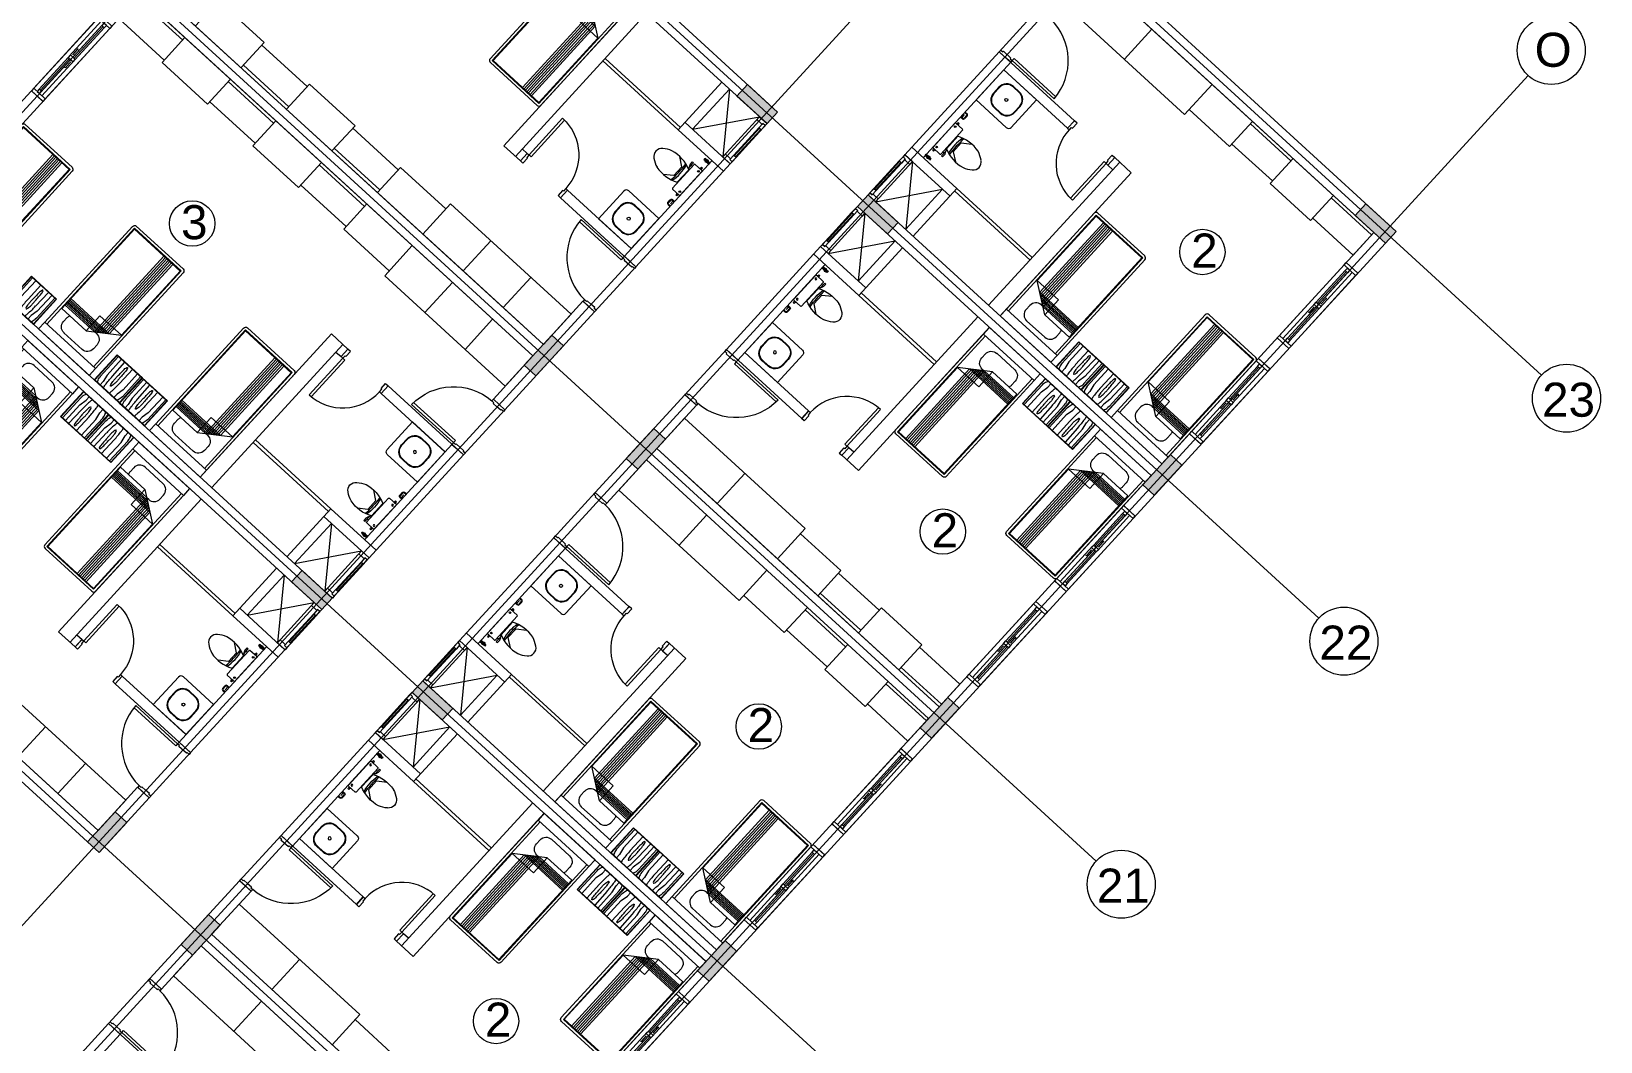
# Model space of a CAD drawing. Header units: metres. Extents: x 750 to 3116, y -341 to 1465.
# Drawn here: x 1642.23 to 1665.27, y 1169.91 to 1184.75 of the extents above; entities that cross this region are included whole.
import ezdxf
from ezdxf.enums import TextEntityAlignment as Align

# ---------------------------------------------------------------- set-up
doc = ezdxf.new("R2010")
doc.units = ezdxf.units.M
for name, color, linetype, lineweight in [('A-Door', 254, 'Continuous', 5), ('Bathroom Door', 252, 'Continuous', 5), ('Bathroom fur', 252, 'Continuous', 5), ('Centre Line', 7, 'Continuous', 13), ('Column', 50, 'Continuous', 20), ('Cutout', 153, 'Continuous', 5), ('Door', 253, 'Continuous', 5), ('Furniture', 44, 'Continuous', 5), ('GUIDE LINE', 7, 'Continuous', 5), ('Hatch', 251, 'Continuous', 5), ('Hidden line', 251, 'Continuous', 5), ('Wall ext', 20, 'Continuous', 18), ('WINDOW', 33, 'Continuous', 5)]:
    doc.layers.add(name, color=color, linetype=linetype, lineweight=lineweight)
doc.layers.add('Text', color=7, linetype='Continuous')
doc.styles.get("Standard").update_dxf_attribs({"font": 'arial.ttf'})
doc.styles.add('TEXT-DET', font='simplex.shx', dxfattribs={"width": 0.7})

# ---------------------------------------------------------------- blocks, each defined once
blk = doc.blocks.new('Water Closet')
at = {"layer": 'Bathroom fur', "linetype": 'Continuous', "lineweight": -3}
for p, q in [((1886.331, 447.871), (1886.35, 447.871)), ((1886.364, 447.861), (1886.349, 447.87)), ((1886.364, 447.861), (1886.355, 447.877)), ((1886.364, 447.861), (1886.364, 447.879)), ((1886.364, 447.861), (1886.364, 447.879)), ((1886.364, 447.861), (1886.364, 447.879)), ((1886.364, 447.861), (1886.364, 447.879)), ((1886.364, 447.861), (1886.364, 447.879)), ((1886.364, 447.861), (1886.364, 447.879)), ((1886.364, 447.861), (1886.364, 447.879)), ((1886.364, 447.861), (1886.364, 447.879)), ((1886.364, 447.861), (1886.364, 447.879)), ((1886.364, 447.861), (1886.364, 447.879)), ((1886.364, 447.861), (1886.364, 447.879)), ((1886.364, 447.861), (1886.364, 447.879)), ((1886.364, 447.861), (1886.373, 447.877)), ((1886.364, 447.861), (1886.379, 447.87)), ((1886.378, 447.871), (1886.416, 447.871)), ((1886.416, 447.851), (1886.416, 447.871)), ((1886.331, 447.851), (1886.35, 447.851)), ((1886.364, 447.861), (1886.346, 447.861)), ((1886.364, 447.861), (1886.349, 447.853)), ((1886.364, 447.861), (1886.355, 447.846)), ((1886.364, 447.861), (1886.381, 447.861)), ((1886.364, 447.861), (1886.379, 447.853)), ((1886.364, 447.861), (1886.373, 447.846)), ((1886.364, 447.861), (1886.364, 447.844)), ((1886.378, 447.851), (1886.416, 447.851))]:
    blk.add_line(p, q, dxfattribs=at)
at = {"layer": 'Bathroom fur', "linetype": 'ByBlock'}
for p, q in [((1886.152, 447.554), (1886.027, 447.644)), ((1886.217, 447.662), (1886.217, 447.713)), ((1886.239, 447.713), (1886.217, 447.713)), ((1886.217, 447.662), (1886.232, 447.625)), ((1886.239, 447.608), (1886.239, 447.713)), ((1886.239, 447.666), (1886.264, 447.666)), ((1886.264, 447.23), (1886.264, 447.703)), ((1886.407, 447.713), (1886.274, 447.713)), ((1886.39, 447.724), (1886.365, 447.724)), ((1886.365, 447.724), (1886.365, 447.715)), ((1886.39, 447.715), (1886.365, 447.715)), ((1886.387, 447.744), (1886.368, 447.744)), ((1886.368, 447.744), (1886.368, 447.724)), ((1886.387, 447.744), (1886.387, 447.724)), ((1886.39, 447.724), (1886.39, 447.715)), ((1886.416, 447.23), (1886.416, 447.703)), ((1886.152, 447.379), (1886.152, 447.554)), ((1886.232, 447.625), (1886.239, 447.625)), ((1886.239, 447.608), (1886.264, 447.608)), ((1886.256, 447.343), (1886.256, 447.59)), ((1886.152, 447.379), (1886.027, 447.288)), ((1886.407, 447.22), (1886.274, 447.22)), ((1886.365, 447.208), (1886.365, 447.218)), ((1886.39, 447.218), (1886.365, 447.218)), ((1886.39, 447.208), (1886.365, 447.208)), ((1886.368, 447.189), (1886.368, 447.208)), ((1886.387, 447.189), (1886.368, 447.189)), ((1886.387, 447.189), (1886.387, 447.208)), ((1886.39, 447.208), (1886.39, 447.218))]:
    blk.add_line(p, q, dxfattribs=at)
at = {"layer": 'Bathroom fur'}
for p, q in [((1886.356, 447.031), (1886.356, 447.081)), ((1886.366, 447.031), (1886.366, 447.081)), ((1886.416, 447.106), (1886.381, 447.106)), ((1886.416, 447.096), (1886.381, 447.096)), ((1886.416, 447.016), (1886.381, 447.016)), ((1886.416, 447.006), (1886.381, 447.006))]:
    blk.add_line(p, q, dxfattribs=at)
at = {"layer": 'Bathroom fur', "linetype": 'Continuous', "lineweight": -3}
blk.add_circle((1886.364, 447.861), 0.0175, dxfattribs=at)
at = {"layer": 'Bathroom fur', "linetype": 'ByBlock'}
for centre in [(1886.378, 447.669), (1886.378, 447.264)]:
    blk.add_circle(centre, 0.0123, dxfattribs=at)
at = {"layer": 'Bathroom fur', "linetype": 'Continuous', "lineweight": -3}
blk.add_arc((1886.331, 447.861), 0.01, 90.002, 270, dxfattribs=at)
at = {"layer": 'Bathroom fur', "linetype": 'ByBlock'}
for centre, radius, start, end in [((1886.017, 447.095), 0.55, 64.2321, 103.6755), ((1886.274, 447.703), 0.00987, 90, 180), ((1886.407, 447.703), 0.00987, 0, 90), ((1885.835, 447.467), 0.119, 126.3794, 233.6206), ((1886.035, 447.208), 0.446, 109.2942, 127.2549), ((1884.672, 447.479), 1.501, 353.4552, 5.5271), ((1885.552, 447.472), 0.65, 345.9276, 13.0204), ((1886.041, 447.728), 0.451, 232.2382, 250.1051), ((1886.017, 447.838), 0.55, 256.3245, 295.7679), ((1886.274, 447.23), 0.00987, 180, 270), ((1886.407, 447.23), 0.00987, 270, 0)]:
    blk.add_arc(centre, radius, start, end, dxfattribs=at)
at = {"layer": 'Bathroom fur'}
for centre, radius, start, end in [((1886.381, 447.081), 0.025, 90, 180), ((1886.381, 447.031), 0.025, 180, 270), ((1886.381, 447.081), 0.015, 90, 180), ((1886.381, 447.031), 0.015, 180, 270)]:
    blk.add_arc(centre, radius, start, end, dxfattribs=at)
at = {"layer": 'Bathroom fur', "style": 'TEXT-DET', "width": 0.6}
blk.add_text('1', height=0.06, dxfattribs=at).set_placement((1886.394, 447.07), align=Align.MIDDLE)
blk = doc.blocks.new('Bed')
at = {"layer": 'Furniture', "linetype": 'Continuous'}
for p, q in [((1878.327, 465.952), (1879.337, 465.952)), ((1878.327, 465.817), (1878.327, 465.952)), ((1879.337, 465.952), (1879.337, 465.817)), ((1879.337, 465.817), (1878.327, 465.817)), ((1878.327, 463.909), (1878.327, 465.817)), ((1878.367, 463.909), (1878.367, 465.817)), ((1878.525, 465.544), (1878.525, 465.624)), ((1878.642, 465.742), (1879.002, 465.742)), ((1879.12, 465.624), (1879.12, 465.544)), ((1879.297, 465.817), (1879.297, 463.909)), ((1879.337, 465.817), (1879.337, 463.909)), ((1878.377, 465.499), (1878.862, 465.499)), ((1878.377, 463.919), (1878.377, 465.499)), ((1878.962, 465.429), (1878.377, 465.429)), ((1878.992, 465.407), (1878.377, 465.407)), ((1879.022, 465.386), (1878.377, 465.386)), ((1878.862, 465.499), (1879.287, 465.199)), ((1878.862, 465.199), (1878.862, 465.499)), ((1878.962, 463.919), (1878.962, 465.429)), ((1879.002, 465.427), (1878.965, 465.427)), ((1878.992, 463.919), (1878.992, 465.407)), ((1879.022, 463.919), (1879.022, 465.386)), ((1879.052, 465.365), (1878.377, 465.365)), ((1879.082, 465.344), (1878.377, 465.344)), ((1879.112, 465.323), (1878.377, 465.323)), ((1879.142, 465.302), (1878.377, 465.302)), ((1879.287, 465.199), (1878.862, 465.199)), ((1879.052, 463.919), (1879.052, 465.365)), ((1879.082, 463.919), (1879.082, 465.344)), ((1879.112, 463.919), (1879.112, 465.323)), ((1879.142, 463.919), (1879.142, 465.302)), ((1879.287, 465.199), (1879.287, 463.919)), ((1879.297, 463.909), (1878.367, 463.909)), ((1879.297, 463.869), (1878.367, 463.869)), ((1879.287, 463.919), (1878.377, 463.919))]:
    blk.add_line(p, q, dxfattribs=at)
for centre, radius, start, end in [((1878.642, 465.624), 0.117, 90, 180), ((1879.002, 465.624), 0.117, 360, 90), ((1878.642, 465.544), 0.117, 180.0006, 202.5189), ((1879.002, 465.544), 0.117, 270, 0), ((1878.367, 463.909), 0.04, 180, 270), ((1879.297, 463.909), 0.04, 270, 0)]:
    blk.add_arc(centre, radius, start, end, dxfattribs=at)
blk = doc.blocks.new('Nightstand')
at = {"layer": 'Furniture'}
for p, q in [((1879.838, 464.54), (1879.838, 464.04)), ((1880.338, 464.54), (1879.838, 464.54)), ((1879.843, 464.535), (1879.843, 464.045)), ((1880.333, 464.535), (1879.843, 464.535)), ((1879.869, 464.442), (1879.871, 464.467)), ((1879.929, 464.358), (1879.951, 464.469)), ((1879.951, 464.469), (1879.951, 464.535)), ((1880.226, 464.469), (1880.226, 464.535)), ((1880.248, 464.358), (1880.226, 464.469)), ((1880.308, 464.442), (1880.305, 464.467)), ((1880.333, 464.045), (1880.333, 464.535)), ((1880.338, 464.04), (1880.338, 464.54)), ((1879.869, 464.045), (1879.869, 464.442)), ((1879.929, 464.045), (1879.929, 464.358)), ((1879.997, 464.32), (1879.991, 464.045)), ((1880.074, 464.444), (1880.068, 464.44)), ((1880.08, 464.44), (1880.074, 464.444)), ((1880.147, 464.32), (1880.147, 464.045)), ((1880.248, 464.045), (1880.248, 464.358)), ((1880.308, 464.045), (1880.308, 464.442)), ((1879.838, 464.04), (1880.338, 464.04)), ((1879.843, 464.045), (1880.333, 464.045)), ((1880.068, 464.081), (1880.074, 464.077)), ((1880.074, 464.077), (1880.08, 464.081))]:
    blk.add_line(p, q, dxfattribs=at)
for centre, radius, start, end in [((1880.021, 464.452), 0.15, 146.5657, 174.2856), ((1881.576, 464.32), 1.578, 174.0179, 180), ((1880.825, 464.399), 0.823, 170.5074, 174.0179), ((1879.315, 464.399), 0.828, 5.9821, 9.4446), ((1878.564, 464.32), 1.583, 0, 5.9821), ((1880.156, 464.452), 0.15, 5.7144, 33.4343), ((1880.715, 464.32), 0.664, 175.5997, 180), ((1880.715, 464.32), 0.664, 180, 184.4003), ((1880.395, 464.345), 0.343, 169.4757, 175.5997), ((1886.298, 464.381), 6.246, 181.0259, 182.4606), ((1880.197, 464.382), 0.142, 155.8434, 169.4757), ((1879.951, 464.382), 0.142, 10.5243, 24.1566), ((1879.753, 464.345), 0.343, 4.4003, 10.5243), ((1873.85, 464.381), 6.246, 357.5394, 358.9741), ((1879.433, 464.32), 0.664, 0, 4.4003), ((1879.433, 464.32), 0.664, 355.5997, 0), ((1880.197, 464.139), 0.142, 190.5243, 204.1566), ((1879.951, 464.139), 0.142, 335.8434, 349.4757)]:
    blk.add_arc(centre, radius, start, end, dxfattribs=at)
blk = doc.blocks.new('Wash bashin')
at = {"layer": 'Bathroom fur', "ltscale": 0.35}
for p, q in [((1884.067, 437.333), (1884.067, 437.883)), ((1884.117, 437.933), (1884.717, 437.933)), ((1884.717, 437.333), (1884.717, 437.933)), ((1884.067, 437.333), (1884.717, 437.333))]:
    blk.add_line(p, q, dxfattribs=at)
at = {"layer": 'Bathroom fur'}
for p, q in [((1884.327, 437.838), (1884.447, 437.838)), ((1884.327, 437.83), (1884.447, 437.83)), ((1884.177, 437.568), (1884.177, 437.688)), ((1884.185, 437.568), (1884.185, 437.688)), ((1884.589, 437.688), (1884.589, 437.568)), ((1884.597, 437.688), (1884.597, 437.568)), ((1884.447, 437.426), (1884.327, 437.426)), ((1884.447, 437.418), (1884.327, 437.418))]:
    blk.add_line(p, q, dxfattribs=at)
blk.add_circle((1884.392, 437.633), 0.0225, dxfattribs=at)
at = {"layer": 'Bathroom fur', "ltscale": 0.35}
blk.add_arc((1884.117, 437.883), 0.05, 90, 180, dxfattribs=at)
at = {"layer": 'Bathroom fur'}
for centre, radius, start, end in [((1884.327, 437.688), 0.15, 90, 180), ((1884.327, 437.688), 0.142, 90, 180), ((1884.447, 437.688), 0.15, 0, 90), ((1884.447, 437.688), 0.142, 0, 90), ((1884.327, 437.568), 0.15, 180, 270), ((1884.327, 437.568), 0.142, 180, 270), ((1884.447, 437.568), 0.15, 270, 0), ((1884.447, 437.568), 0.142, 270, 0)]:
    blk.add_arc(centre, radius, start, end, dxfattribs=at)
blk = doc.blocks.new('Door 900')
at = {"layer": 'A-Door'}
for points in [[(29934124, 12198491), (29934164, 12198491), (29934164, 12198476), (29934239, 12198476), (29934314, 12198476), (29934314, 12198491), (29934354, 12198491), (29934354, 12198524), (29934239, 12198524), (29934124, 12198524)], [(29934164, 12197672), (29934314, 12197672), (29934314, 12197658), (29934354, 12197658), (29934354, 12197624), (29934239, 12197624), (29934124, 12197624), (29934124, 12197658), (29934164, 12197658)]]:
    blk.add_lwpolyline(points, close=True, dxfattribs=at)
blk.add_lwpolyline([(29935187, 12197658), (29934354, 12197658), (29934354, 12197698), (29935185, 12197698)], dxfattribs=at)
blk.add_arc((29934327, 12197631), 860, 1.7769, 88.2024, dxfattribs=at)
blk = doc.blocks.new('Door1')
at = {"layer": 'Bathroom Door'}
for p, q in [((1900.586, 444.886), (1899.856, 444.886)), ((1900.586, 444.846), (1899.857, 444.846))]:
    blk.add_line(p, q, dxfattribs=at)
for points in [[(1900.736, 444.921), (1900.586, 444.921), (1900.586, 444.886), (1900.636, 444.886), (1900.636, 444.871), (1900.736, 444.871), (1900.736, 444.921)], [(1900.586, 444.886), (1900.586, 444.846)], [(1900.736, 444.121), (1900.586, 444.121), (1900.586, 444.156), (1900.636, 444.156), (1900.636, 444.171), (1900.736, 444.171), (1900.736, 444.121)]]:
    blk.add_lwpolyline(points, dxfattribs=at)
blk.add_arc((1900.586, 444.886), 0.73, 180, 270, dxfattribs=at)
blk = doc.blocks.new('WINODO1')
at = {"layer": 'WINDOW', "linetype": 'Continuous'}
for p, q in [((2471212540, 936769700), (2471212491, 936769700)), ((2471212491, 936769700), (2471212491, 936769470)), ((2471212540, 936769700), (2471212540, 936769470)), ((2471213991, 936769700), (2471213943, 936769700)), ((2471213943, 936769700), (2471213943, 936769470)), ((2471213991, 936769700), (2471213991, 936769470)), ((2471212540, 936769470), (2471212491, 936769470)), ((2471213991, 936769470), (2471213943, 936769470))]:
    blk.add_line(p, q, dxfattribs=at)
at = {"layer": 'WINDOW'}
for p, q in [((2471212540, 936769700), (2471213943, 936769700)), ((2471213241, 936769537), (2471212540, 936769537)), ((2471212588, 936769633), (2471213217, 936769633)), ((2471212588, 936769585), (2471213217, 936769585)), ((2471213193, 936769561), (2471213089, 936769561)), ((2471213241, 936769633), (2471213943, 936769633)), ((2471213266, 936769585), (2471213895, 936769585)), ((2471213266, 936769537), (2471213895, 936769537)), ((2471213290, 936769609), (2471213394, 936769609)), ((2471212540, 936769470), (2471213943, 936769470))]:
    blk.add_line(p, q, dxfattribs=at)
at = {"layer": 'WINDOW', "color": 4}
blk.add_line((2471212588, 936769609), (2471213217, 936769609), dxfattribs=at)
at = {"layer": 'WINDOW', "color": 4, "true_color": 0x1fffff}
blk.add_line((2471213266, 936769561), (2471213895, 936769561), dxfattribs=at)
at = {"layer": 'WINDOW'}
for points in [[(2471212540, 936769585), (2471212588, 936769585), (2471212588, 936769633), (2471212540, 936769633)], [(2471213076, 936769561), (2471213089, 936769568), (2471213089, 936769554)], [(2471213217, 936769585), (2471213266, 936769585), (2471213266, 936769633), (2471213217, 936769633)], [(2471213217, 936769537), (2471213266, 936769537), (2471213266, 936769585), (2471213217, 936769585)], [(2471213406, 936769609), (2471213394, 936769616), (2471213394, 936769602)], [(2471213895, 936769537), (2471213943, 936769537), (2471213943, 936769585), (2471213895, 936769585)]]:
    blk.add_lwpolyline(points, close=True, dxfattribs=at)
blk = doc.blocks.new('700mm Door')
at = {"layer": 'Door'}
for points in [[(11493508.327, 4446107.926), (11493508.287, 4446107.926), (11493508.287, 4446107.776), (11493508.344, 4446107.776), (11493508.344, 4446107.868), (11493508.344, 4446107.88), (11493508.327, 4446107.88)], [(11493508.327, 4446107.88), (11493508.413, 4446107.88), (11493508.413, 4446107.926), (11493508.327, 4446107.926)], [(11493508.413, 4446107.891), (11493508.961, 4446107.891), (11493508.961, 4446107.914), (11493508.413, 4446107.914)], [(11493509.047, 4446107.88), (11493508.961, 4446107.88), (11493508.961, 4446107.926), (11493509.047, 4446107.926)], [(11493509.047, 4446107.926), (11493509.047, 4446107.88), (11493509.03, 4446107.88), (11493509.03, 4446107.868), (11493509.03, 4446107.776), (11493509.087, 4446107.776), (11493509.087, 4446107.926)]]:
    blk.add_lwpolyline(points, close=True, dxfattribs=at)
at = {"layer": 'Door', "color": 1}
blk.add_lwpolyline([(11493508.413, 4446107.88), (11493508.961, 4446107.88), (11493508.961, 4446107.926), (11493508.413, 4446107.926)], close=True, dxfattribs=at)

msp = doc.modelspace()

# ---------------------------------------------------------------- hatches: boundary and pattern name
at = {"layer": 'Hatch', "transparency": 33554687}
h = msp.add_hatch(color=256, dxfattribs=at)
h.dxf.hatch_style = 1
h.paths.add_polyline_path([(1646.175, 1164.24), (1646.005, 1164.395), (1645.846, 1164.222), (1645.755, 1164.122), (1645.6, 1163.952), (1645.769, 1163.797)])
h.paths.add_polyline_path([(1649.318, 1167.672), (1649.149, 1167.827), (1648.743, 1167.385), (1648.913, 1167.229)])
h.paths.add_polyline_path([(1652.587, 1171.24), (1652.417, 1171.396), (1652.384, 1171.359), (1652.292, 1171.259), (1652.012, 1170.953), (1652.182, 1170.798)])
h.paths.add_polyline_path([(1655.856, 1174.809), (1655.686, 1174.964), (1655.281, 1174.522), (1655.45, 1174.366)])
h.paths.add_polyline_path([(1659.124, 1178.377), (1658.955, 1178.533), (1658.549, 1178.09), (1658.719, 1177.935)])
h.paths.add_polyline_path([(1661.826, 1182.215), (1661.67, 1182.045), (1662.113, 1181.64), (1662.268, 1181.809)])
h.paths.add_polyline_path([(1657.785, 1185.916), (1657.629, 1185.746), (1658.072, 1185.341), (1658.227, 1185.511)])
h.paths.add_polyline_path([(1654.516, 1182.348), (1654.361, 1182.178), (1654.471, 1182.077), (1654.803, 1181.773), (1654.958, 1181.942)])
h.paths.add_polyline_path([(1652.746, 1183.969), (1652.591, 1183.799), (1653.033, 1183.394), (1653.189, 1183.563)])
h.paths.add_polyline_path([(1651.542, 1178.76), (1651.372, 1178.915), (1650.967, 1178.473), (1651.137, 1178.318)])
h.paths.add_polyline_path([(1650.045, 1180.131), (1649.875, 1180.287), (1649.47, 1179.844), (1649.64, 1179.689)])
h.paths.add_polyline_path([(1647.979, 1175.21), (1647.823, 1175.041), (1647.934, 1174.94), (1648.266, 1174.636), (1648.421, 1174.805)])
h.paths.add_polyline_path([(1646.541, 1176.528), (1646.209, 1176.832), (1646.053, 1176.662), (1646.496, 1176.257), (1646.651, 1176.426)])
h.paths.add_polyline_path([(1645.004, 1171.623), (1644.835, 1171.778), (1644.43, 1171.336), (1644.599, 1171.181)])
h.paths.add_polyline_path([(1643.632, 1173.131), (1643.463, 1173.286), (1643.058, 1172.844), (1643.227, 1172.688)])
h.paths.add_polyline_path([(1641.441, 1168.073), (1641.286, 1167.904), (1641.728, 1167.499), (1641.884, 1167.668)])
h.paths.add_polyline_path([(1640.114, 1169.289), (1639.944, 1169.445), (1639.539, 1169.002), (1639.709, 1168.847)])
h.paths.add_polyline_path([(1636.735, 1165.822), (1636.403, 1166.126), (1636.247, 1165.956), (1636.69, 1165.551), (1636.845, 1165.721)])
h.paths.add_polyline_path([(1631.152, 1171.438), (1630.982, 1171.593), (1630.577, 1171.151), (1630.746, 1170.995)])
h.paths.add_polyline_path([(1634.17, 1174.733), (1634.001, 1174.889), (1633.595, 1174.446), (1633.765, 1174.291)])
h.paths.add_polyline_path([(1637.689, 1178.575), (1637.519, 1178.73), (1637.114, 1178.288), (1637.284, 1178.132)])
h.paths.add_polyline_path([(1640.833, 1182.007), (1640.663, 1182.162), (1640.258, 1181.72), (1640.427, 1181.564), (1640.461, 1181.601), (1640.552, 1181.701)])
h.paths.add_polyline_path([(1644.101, 1185.575), (1643.932, 1185.731), (1643.527, 1185.288), (1643.696, 1185.133)])
h.paths.add_polyline_path([(1646.999, 1188.738), (1647.09, 1188.838), (1647.245, 1189.007), (1647.076, 1189.163), (1646.67, 1188.72), (1646.84, 1188.565)])
h.paths.add_polyline_path([(1636.008, 1186.175), (1635.839, 1186.33), (1635.433, 1185.888), (1635.603, 1185.733)])
h.paths.add_polyline_path([(1631.525, 1190.282), (1631.369, 1190.112), (1631.48, 1190.011), (1631.812, 1189.707), (1631.967, 1189.877)])
h.paths.add_polyline_path([(1628.676, 1186.831), (1628.506, 1186.986), (1628.101, 1186.544), (1628.27, 1186.388)])
h.paths.add_polyline_path([(1632.989, 1182.879), (1632.82, 1183.035), (1632.415, 1182.592), (1632.584, 1182.437)])
h.paths.add_polyline_path([(1629.471, 1179.038), (1629.301, 1179.193), (1628.896, 1178.751), (1629.066, 1178.596)])
h.paths.add_polyline_path([(1624.987, 1183.145), (1624.832, 1182.975), (1625.274, 1182.57), (1625.43, 1182.739)])
h.paths.add_polyline_path([(1626.327, 1175.606), (1626.157, 1175.761), (1626.124, 1175.724), (1626.032, 1175.625), (1625.752, 1175.319), (1625.922, 1175.163)])
h.paths.add_polyline_path([(1621.719, 1179.576), (1621.563, 1179.407), (1621.674, 1179.305), (1622.006, 1179.001), (1622.161, 1179.171)])
h.paths.add_polyline_path([(1619.949, 1181.197), (1619.794, 1181.028), (1620.236, 1180.622), (1620.391, 1180.792), (1620.281, 1180.893)])
h.paths.add_polyline_path([(1623.218, 1184.766), (1623.062, 1184.596), (1623.505, 1184.191), (1623.66, 1184.361)])
h.paths.add_polyline_path([(1626.486, 1188.334), (1626.331, 1188.165), (1626.773, 1187.76), (1626.929, 1187.929)])
h.paths.add_polyline_path([(1622.117, 1192.336), (1621.962, 1192.167), (1622.404, 1191.762), (1622.56, 1191.931)])
h.paths.add_polyline_path([(1619.143, 1188.749), (1618.973, 1188.904), (1618.568, 1188.462), (1618.738, 1188.307)])
h.paths.add_polyline_path([(1615.874, 1185.18), (1615.705, 1185.336), (1615.299, 1184.893), (1615.469, 1184.738)])
h.paths.add_polyline_path([(1612.731, 1181.748), (1612.561, 1181.904), (1612.156, 1181.461), (1612.325, 1181.306)])
h.paths.add_polyline_path([(1617.373, 1177.496), (1617.203, 1177.652), (1616.798, 1177.209), (1616.967, 1177.054)])
h.paths.add_polyline_path([(1618.745, 1175.989), (1618.575, 1176.144), (1618.17, 1175.702), (1618.339, 1175.546)])
h.paths.add_polyline_path([(1623.058, 1172.037), (1622.889, 1172.193), (1622.483, 1171.75), (1622.653, 1171.595)])
h.paths.add_polyline_path([(1619.915, 1168.605), (1619.745, 1168.761), (1619.34, 1168.318), (1619.509, 1168.163)])
h.paths.add_polyline_path([(1615.181, 1172.439), (1615.026, 1172.27), (1615.468, 1171.864), (1615.624, 1172.034)])
h.paths.add_polyline_path([(1613.411, 1174.06), (1613.256, 1173.891), (1613.699, 1173.485), (1613.854, 1173.655)])
h.paths.add_polyline_path([(1609.042, 1178.062), (1608.887, 1177.893), (1609.329, 1177.487), (1609.485, 1177.657)])
h.paths.add_polyline_path([(1610.143, 1170.492), (1609.987, 1170.322), (1610.43, 1169.917), (1610.585, 1170.086)])
h.paths.add_polyline_path([(1607.566, 1166.791), (1607.397, 1166.946), (1606.992, 1166.504), (1607.161, 1166.348)])
h.paths.add_polyline_path([(1602.924, 1171.043), (1602.755, 1171.198), (1602.35, 1170.756), (1602.519, 1170.6)])
h.paths.add_polyline_path([(1604.823, 1182.429), (1604.653, 1182.584), (1604.495, 1182.411), (1604.403, 1182.311), (1604.248, 1182.142), (1604.418, 1181.986)])
h.paths.add_polyline_path([(1607.842, 1185.725), (1607.672, 1185.88), (1607.267, 1185.438), (1607.436, 1185.282)])
h.paths.add_polyline_path([(1603.528, 1189.676), (1603.358, 1189.831), (1602.953, 1189.389), (1603.123, 1189.234)])
h.paths.add_polyline_path([(1600.09, 1186.263), (1599.934, 1186.093), (1600.377, 1185.688), (1600.532, 1185.858)])
h.paths.add_polyline_path([(1602.031, 1191.047), (1601.861, 1191.203), (1601.456, 1190.76), (1601.626, 1190.605)])
h.paths.add_polyline_path([(1596.087, 1196.491), (1595.918, 1196.647), (1595.513, 1196.204), (1595.682, 1196.049)])
h.paths.add_polyline_path([(1592.944, 1193.059), (1592.774, 1193.215), (1592.369, 1192.772), (1592.538, 1192.617)])
h.paths.add_polyline_path([(1598.32, 1187.884), (1598.164, 1187.714), (1598.607, 1187.309), (1598.762, 1187.479)])
h.paths.add_polyline_path([(1595.619, 1184.047), (1595.449, 1184.202), (1595.044, 1183.759), (1595.213, 1183.604)])
h.paths.add_polyline_path([(1589.675, 1189.491), (1589.505, 1189.646), (1589.1, 1189.204), (1589.27, 1189.048)])
h.paths.add_polyline_path([(1586.406, 1185.922), (1586.237, 1186.077), (1585.831, 1185.635), (1586.001, 1185.48)])
h.paths.add_polyline_path([(1592.225, 1180.342), (1591.782, 1180.747), (1591.627, 1180.577), (1592.07, 1180.172)])
h.paths.add_polyline_path([(1593.995, 1178.72), (1593.552, 1179.126), (1593.397, 1178.956), (1593.839, 1178.551)])
h.paths.add_polyline_path([(1596.821, 1182.694), (1596.666, 1182.525), (1597.108, 1182.119), (1597.263, 1182.289)])
h.paths.add_polyline_path([(1601.304, 1178.588), (1601.135, 1178.743), (1600.729, 1178.3), (1600.899, 1178.145)])
h.paths.add_polyline_path([(1598.161, 1175.155), (1597.991, 1175.311), (1597.586, 1174.868), (1597.755, 1174.713)])
h.paths.add_polyline_path([(1594.892, 1171.587), (1594.722, 1171.742), (1594.317, 1171.3), (1594.487, 1171.144)])
h.paths.add_polyline_path([(1590.578, 1175.538), (1590.408, 1175.694), (1590.003, 1175.251), (1590.173, 1175.096)])
h.paths.add_polyline_path([(1589.081, 1176.909), (1588.912, 1177.065), (1588.506, 1176.622), (1588.676, 1176.467)])
h.paths.add_polyline_path([(1583.138, 1182.354), (1582.968, 1182.509), (1582.563, 1182.066), (1582.732, 1181.911)])
h.paths.add_polyline_path([(1579.869, 1178.785), (1579.699, 1178.94), (1579.294, 1178.498), (1579.464, 1178.343)])
h.paths.add_polyline_path([(1585.245, 1173.61), (1585.09, 1173.44), (1585.532, 1173.035), (1585.687, 1173.204)])
h.paths.add_polyline_path([(1587.015, 1171.989), (1586.859, 1171.819), (1587.302, 1171.414), (1587.457, 1171.583)])
h.paths.add_polyline_path([(1582.669, 1169.909), (1582.499, 1170.064), (1582.094, 1169.622), (1582.263, 1169.466)])
h.paths.add_polyline_path([(1576.725, 1175.353), (1576.556, 1175.508), (1576.15, 1175.066), (1576.32, 1174.91)])
h.paths.add_polyline_path([(1591.748, 1168.155), (1591.579, 1168.31), (1591.42, 1168.137), (1591.329, 1168.037), (1591.173, 1167.868), (1591.343, 1167.712)])
h.paths.add_polyline_path([(1561.743, 1170.12), (1561.574, 1170.275), (1561.169, 1169.833), (1561.339, 1169.677)])
h.paths.add_polyline_path([(1566.286, 1175.092), (1566.116, 1175.248), (1565.712, 1174.805), (1565.882, 1174.649)])
h.paths.add_polyline_path([(1570.833, 1180.068), (1570.663, 1180.223), (1570.258, 1179.78), (1570.428, 1179.625)])
h.paths.add_polyline_path([(1575.254, 1184.907), (1574.811, 1185.312), (1574.656, 1185.142), (1575.099, 1184.738)])
h.paths.add_polyline_path([(1579.283, 1190.207), (1579.128, 1190.037), (1579.571, 1189.632), (1579.726, 1189.802)])
h.paths.add_polyline_path([(1568.934, 1190.933), (1568.764, 1191.088), (1568.36, 1190.645), (1568.529, 1190.49)])
h.paths.add_polyline_path([(1559.841, 1180.981), (1559.672, 1181.136), (1559.267, 1180.693), (1559.437, 1180.538)])
h.paths.add_polyline_path([(1557.524, 1178.445), (1557.211, 1178.732), (1557.211, 1178.732), (1557.196, 1178.745), (1557.081, 1178.85), (1556.926, 1178.68), (1557.369, 1178.275)])
h.paths.add_polyline_path([(1555.295, 1176.005), (1555.125, 1176.16), (1554.721, 1175.717), (1554.89, 1175.562)])
h.paths.add_polyline_path([(1552.096, 1183.405), (1551.941, 1183.235), (1551.941, 1183.235), (1552.384, 1182.831), (1552.539, 1183)])
h.paths.add_polyline_path([(1554.583, 1185.786), (1554.413, 1185.941), (1554.008, 1185.498), (1554.178, 1185.343)])
h.paths.add_polyline_path([(1559.129, 1190.762), (1558.959, 1190.917), (1558.555, 1190.474), (1558.724, 1190.319)])
h.paths.add_polyline_path([(1563.675, 1195.737), (1563.506, 1195.893), (1563.101, 1195.45), (1563.271, 1195.294)])
h.paths.add_polyline_path([(1567.853, 1200.651), (1567.698, 1200.481), (1568.141, 1200.076), (1568.296, 1200.246)])

# ---------------------------------------------------------------- linework, layer by layer
at = {"layer": 'Bathroom fur'}
for p, q in [((1651.728, 1183.301), (1650.622, 1184.314)), ((1651.762, 1183.338), (1650.656, 1184.351)), ((1655.788, 1182.403), (1656.894, 1181.39)), ((1655.821, 1182.44), (1656.927, 1181.427)), ((1654.383, 1180.869), (1655.489, 1179.856)), ((1654.416, 1180.906), (1655.523, 1179.893)), ((1646.595, 1177.698), (1645.489, 1178.711)), ((1646.629, 1177.735), (1645.523, 1178.748)), ((1645.191, 1176.164), (1644.084, 1177.177)), ((1645.224, 1176.201), (1644.118, 1177.214)), ((1649.25, 1175.266), (1650.356, 1174.253)), ((1649.284, 1175.303), (1650.39, 1174.29)), ((1647.845, 1173.732), (1648.951, 1172.719)), ((1647.879, 1173.769), (1648.985, 1172.756))]:
    msp.add_line(p, q, dxfattribs=at)
at = {"layer": 'Centre Line', "color": 30, "true_color": 0xf26722}
for p, q in [((1654.597, 1168.993), (1623.096, 1197.846)), ((1652.455, 1194.866), (1628.635, 1168.861)), ((1664.403, 1179.698), (1648.054, 1194.673)), ((1651.328, 1165.424), (1619.827, 1194.278)), ((1661.134, 1176.13), (1644.786, 1191.104)), ((1658.399, 1189.422), (1634.579, 1163.417)), ((1659.896, 1188.051), (1636.076, 1162.045)), ((1657.865, 1172.561), (1641.517, 1187.536)), ((1664.21, 1184.099), (1640.389, 1158.094))]:
    msp.add_line(p, q, dxfattribs=at)
for centre in [(1664.547, 1184.468), (1664.771, 1179.36), (1661.503, 1175.792), (1658.234, 1172.223)]:
    msp.add_circle(centre, 0.5, dxfattribs=at)
at = {"layer": 'Column'}
for points in [[(1652.746, 1183.969), (1653.189, 1183.563), (1653.033, 1183.394), (1652.591, 1183.799), (1652.746, 1183.969)], [(1654.516, 1182.348), (1654.958, 1181.942), (1654.803, 1181.773), (1654.361, 1182.178), (1654.516, 1182.348)], [(1661.826, 1182.215), (1662.268, 1181.809), (1662.113, 1181.64), (1661.67, 1182.045), (1661.826, 1182.215)], [(1649.47, 1179.844), (1649.875, 1180.287), (1650.045, 1180.131), (1649.64, 1179.689), (1649.47, 1179.844)], [(1650.967, 1178.473), (1651.372, 1178.915), (1651.542, 1178.76), (1651.137, 1178.318), (1650.967, 1178.473)], [(1658.549, 1178.09), (1658.955, 1178.533), (1659.124, 1178.377), (1658.719, 1177.935), (1658.549, 1178.09)], [(1646.209, 1176.832), (1646.651, 1176.426), (1646.496, 1176.257), (1646.053, 1176.662), (1646.209, 1176.832)], [(1647.979, 1175.21), (1648.421, 1174.805), (1648.266, 1174.636), (1647.823, 1175.041), (1647.979, 1175.21)], [(1655.281, 1174.522), (1655.686, 1174.964), (1655.856, 1174.809), (1655.45, 1174.366), (1655.281, 1174.522)], [(1643.058, 1172.844), (1643.463, 1173.286), (1643.632, 1173.131), (1643.227, 1172.688), (1643.058, 1172.844)], [(1644.43, 1171.336), (1644.835, 1171.778), (1645.004, 1171.623), (1644.599, 1171.181), (1644.43, 1171.336)], [(1652.012, 1170.953), (1652.417, 1171.396), (1652.587, 1171.24), (1652.182, 1170.798), (1652.012, 1170.953)]]:
    msp.add_lwpolyline(points, dxfattribs=at)
at = {"layer": 'Cutout'}
for p, q in [((1652.48, 1183.9), (1652.382, 1182.905)), ((1651.94, 1183.31), (1652.923, 1183.495)), ((1655.167, 1182.836), (1655.069, 1181.841)), ((1654.627, 1182.246), (1655.609, 1182.431)), ((1654.471, 1182.077), (1654.373, 1181.081)), ((1653.931, 1181.487), (1654.914, 1181.671)), ((1646.639, 1177.523), (1646.541, 1176.528)), ((1646.098, 1176.933), (1647.081, 1177.118)), ((1645.943, 1176.763), (1645.845, 1175.768)), ((1645.402, 1176.173), (1646.385, 1176.358)), ((1648.63, 1175.699), (1648.532, 1174.704)), ((1648.089, 1175.109), (1649.072, 1175.294)), ((1647.934, 1174.94), (1647.836, 1173.944)), ((1647.393, 1174.35), (1648.376, 1174.534))]:
    msp.add_line(p, q, dxfattribs=at)
at = {"layer": 'Furniture'}
for p, q in [((1657.394, 1185.149), (1659.163, 1183.528)), ((1651.822, 1179.066), (1653.592, 1177.445)), ((1650.856, 1178.012), (1652.626, 1176.391)), ((1655.561, 1174.828), (1652.302, 1177.813)), ((1645.285, 1171.929), (1647.055, 1170.308)), ((1644.319, 1170.875), (1646.089, 1169.253))]:
    msp.add_line(p, q, dxfattribs=at)
for points in [[(1644.948, 1185.159), (1644.28, 1185.771), (1643.976, 1185.439), (1648.57, 1181.231)], [(1661.943, 1181.795), (1657.799, 1185.591), (1657.394, 1185.149)], [(1644.184, 1184.326), (1643.517, 1184.938), (1643.821, 1185.269)], [(1644.455, 1184.621), (1643.787, 1185.232), (1643.821, 1185.269), (1649.595, 1179.981)], [(1645.311, 1184.216), (1645.649, 1184.585), (1644.982, 1185.196), (1644.644, 1184.828)], [(1645.156, 1184.047), (1644.818, 1183.678), (1644.151, 1184.289), (1644.488, 1184.658)], [(1658.279, 1184.338), (1658.684, 1184.781)], [(1646.282, 1183.937), (1645.615, 1184.548)], [(1646.012, 1183.642), (1645.345, 1184.253)], [(1645.789, 1183.399), (1645.122, 1184.01), (1645.156, 1184.047)], [(1646.646, 1182.994), (1646.984, 1183.363), (1646.316, 1183.974), (1645.979, 1183.605)], [(1659.163, 1183.528), (1659.569, 1183.97)], [(1645.519, 1183.104), (1644.852, 1183.715)], [(1659.231, 1183.601), (1659.825, 1183.058), (1660.162, 1183.426)], [(1646.491, 1182.824), (1646.153, 1182.456), (1645.485, 1183.067), (1645.823, 1183.435)], [(1647.617, 1182.714), (1646.95, 1183.326)], [(1660.129, 1183.389), (1660.722, 1182.846)], [(1647.347, 1182.419), (1646.68, 1183.031)], [(1659.858, 1183.094), (1660.452, 1182.551)], [(1660.756, 1182.883), (1660.418, 1182.514), (1661.012, 1181.97), (1661.35, 1182.339)], [(1647.124, 1182.176), (1646.457, 1182.787)], [(1648.318, 1182.14), (1647.651, 1182.751), (1647.313, 1182.383)], [(1646.854, 1181.881), (1646.187, 1182.492)], [(1647.487, 1181.233), (1646.82, 1181.844), (1647.158, 1182.213)], [(1647.981, 1181.771), (1648.386, 1182.214), (1650.156, 1180.593)], [(1661.316, 1182.302), (1661.909, 1181.758)], [(1661.046, 1182.007), (1661.639, 1181.463), (1661.943, 1181.795)], [(1649.16, 1180.691), (1648.57, 1181.231), (1648.976, 1181.673)], [(1647.825, 1181.602), (1647.42, 1181.159), (1649.19, 1179.538)], [(1648.415, 1181.061), (1648.01, 1180.619)], [(1650.156, 1180.593), (1649.75, 1180.15), (1649.16, 1180.691), (1649.566, 1181.133)], [(1649.005, 1180.521), (1648.6, 1180.078)], [(1649.19, 1179.538), (1649.595, 1179.981)], [(1652.707, 1178.256), (1652.302, 1177.813), (1651.417, 1178.624), (1651.822, 1179.066)], [(1638.41, 1178.022), (1637.743, 1178.634), (1637.439, 1178.302), (1643.213, 1173.013)], [(1655.406, 1174.658), (1651.262, 1178.454), (1650.856, 1178.012)], [(1651.741, 1177.201), (1652.146, 1177.644)], [(1653.592, 1177.445), (1653.187, 1177.003)], [(1653.524, 1177.371), (1654.118, 1176.828), (1653.78, 1176.459)], [(1652.626, 1176.391), (1653.031, 1176.833)], [(1654.084, 1176.791), (1654.678, 1176.247)], [(1652.694, 1176.464), (1653.287, 1175.921), (1653.625, 1176.289)], [(1653.814, 1176.496), (1654.408, 1175.952)], [(1653.591, 1176.252), (1654.185, 1175.709), (1654.219, 1175.746)], [(1654.374, 1175.915), (1654.712, 1176.284), (1655.305, 1175.74), (1654.967, 1175.371)], [(1653.321, 1175.957), (1653.915, 1175.414)], [(1654.219, 1175.746), (1653.881, 1175.377), (1654.474, 1174.833), (1654.812, 1175.202)], [(1655.271, 1175.703), (1655.865, 1175.159), (1655.561, 1174.828)], [(1655.001, 1175.408), (1655.595, 1174.865)], [(1641.443, 1174.634), (1641.848, 1175.077), (1643.618, 1173.456)], [(1654.778, 1175.165), (1655.372, 1174.621), (1655.406, 1174.658)], [(1654.508, 1174.87), (1655.102, 1174.326), (1655.406, 1174.658)], [(1642.033, 1174.094), (1642.438, 1174.536)], [(1642.623, 1173.553), (1643.028, 1173.996)], [(1643.618, 1173.456), (1643.213, 1173.013)], [(1649.024, 1167.691), (1644.879, 1171.487), (1645.285, 1171.929)], [(1648.868, 1167.521), (1644.724, 1171.317), (1644.319, 1170.875)], [(1646.17, 1171.118), (1645.764, 1170.676)], [(1645.204, 1170.064), (1645.609, 1170.506)], [(1647.055, 1170.308), (1646.649, 1169.866)], [(1646.987, 1170.234), (1647.581, 1169.69), (1647.243, 1169.322)]]:
    msp.add_lwpolyline(points, dxfattribs=at)
at = {"layer": 'GUIDE LINE'}
for centre in [(1644.594, 1181.926), (1659.425, 1181.508), (1655.614, 1177.401), (1652.912, 1174.539), (1649.055, 1170.213)]:
    msp.add_circle(centre, 0.333, dxfattribs=at)
at = {"layer": 'Hidden line'}
for p, q in [((1656.441, 1184.449), (1657.049, 1185.113)), ((1652.923, 1183.495), (1652.382, 1182.905)), ((1653.033, 1183.394), (1652.493, 1182.804)), ((1655.056, 1182.937), (1654.516, 1182.348)), ((1655.167, 1182.836), (1654.627, 1182.246)), ((1654.361, 1182.178), (1653.82, 1181.588)), ((1654.471, 1182.077), (1653.931, 1181.487)), ((1650.5, 1180.628), (1651.108, 1181.292)), ((1651.827, 1179.412), (1652.436, 1180.076)), ((1648.576, 1178.528), (1649.184, 1179.192)), ((1649.904, 1177.312), (1650.512, 1177.976)), ((1647.081, 1177.118), (1646.541, 1176.528)), ((1647.192, 1177.016), (1646.651, 1176.426)), ((1646.385, 1176.358), (1645.845, 1175.768)), ((1646.496, 1176.257), (1645.956, 1175.667)), ((1648.519, 1175.8), (1647.979, 1175.21)), ((1648.63, 1175.699), (1648.089, 1175.109)), ((1647.823, 1175.041), (1647.283, 1174.451)), ((1647.934, 1174.94), (1647.393, 1174.35)), ((1643.963, 1173.491), (1644.571, 1174.155)), ((1645.29, 1172.275), (1645.898, 1172.939)), ((1643.366, 1170.175), (1643.974, 1170.839))]:
    msp.add_line(p, q, dxfattribs=at)
at = {"layer": 'Wall ext'}
for p, q in [((1647.076, 1189.163), (1637.114, 1178.288)), ((1653.189, 1183.563), (1647.076, 1189.163)), ((1653.033, 1183.394), (1647.09, 1188.838)), ((1657.785, 1185.916), (1662.268, 1181.809)), ((1662.113, 1181.64), (1657.629, 1185.746)), ((1649.75, 1180.15), (1643.976, 1185.439)), ((1640.708, 1181.87), (1643.821, 1185.269)), ((1643.821, 1185.269), (1649.595, 1179.981)), ((1651.094, 1185.17), (1649.169, 1183.069)), ((1651.264, 1185.015), (1649.338, 1182.913)), ((1656.441, 1184.449), (1655.056, 1182.937)), ((1657.547, 1183.436), (1656.441, 1184.449)), ((1655.327, 1182.893), (1656.611, 1184.294)), ((1657.446, 1183.325), (1656.509, 1184.183)), ((1651.728, 1183.301), (1652.37, 1184.002)), ((1642.403, 1183.721), (1642.233, 1183.876)), ((1651.94, 1183.31), (1652.48, 1183.9)), ((1653.189, 1183.563), (1653.033, 1183.394)), ((1651.728, 1183.301), (1652.392, 1182.693)), ((1651.829, 1183.412), (1652.493, 1182.804)), ((1657.446, 1183.325), (1657.547, 1183.436)), ((1649.169, 1183.069), (1649.412, 1182.846)), ((1655.821, 1182.44), (1655.158, 1183.048)), ((1649.514, 1182.956), (1649.412, 1182.846)), ((1649.44, 1183.024), (1649.514, 1182.956)), ((1652.222, 1182.849), (1650.939, 1181.447)), ((1652.493, 1182.804), (1651.108, 1181.292)), ((1655.72, 1182.33), (1655.056, 1182.937)), ((1656.286, 1180.726), (1658.211, 1182.828)), ((1658.036, 1182.785), (1658.137, 1182.896)), ((1658.38, 1182.673), (1658.137, 1182.896)), ((1656.455, 1180.571), (1658.38, 1182.673)), ((1658.109, 1182.717), (1658.036, 1182.785)), ((1650.103, 1182.416), (1650.002, 1182.305)), ((1650.103, 1182.416), (1651.04, 1181.558)), ((1654.516, 1182.348), (1654.361, 1182.178)), ((1655.069, 1181.841), (1655.609, 1182.431)), ((1655.18, 1181.74), (1655.821, 1182.44)), ((1650.002, 1182.305), (1651.108, 1181.292)), ((1654.627, 1182.246), (1658.83, 1178.396)), ((1654.471, 1182.077), (1658.674, 1178.227)), ((1646.496, 1176.257), (1640.552, 1181.701)), ((1646.651, 1176.426), (1640.708, 1181.87)), ((1645.769, 1163.797), (1662.268, 1181.809)), ((1654.373, 1181.081), (1654.914, 1181.671)), ((1658.83, 1178.396), (1661.943, 1181.795)), ((1653.82, 1181.588), (1652.436, 1180.076)), ((1654.383, 1180.869), (1653.719, 1181.477)), ((1654.484, 1180.98), (1653.82, 1181.588)), ((1654.383, 1180.869), (1655.024, 1181.57)), ((1653.889, 1181.322), (1652.605, 1179.921)), ((1661.538, 1181.353), (1661.707, 1181.197)), ((1650.331, 1180.784), (1649.75, 1180.15)), ((1650.331, 1180.784), (1650.5, 1180.628)), ((1649.184, 1179.192), (1650.5, 1180.628)), ((1656.13, 1180.557), (1654.205, 1178.455)), ((1644.712, 1178.203), (1646.637, 1180.304)), ((1646.637, 1180.304), (1646.88, 1180.081)), ((1656.3, 1180.402), (1654.375, 1178.3)), ((1644.881, 1178.047), (1646.807, 1180.149)), ((1646.705, 1180.038), (1646.779, 1179.971)), ((1646.779, 1179.971), (1646.88, 1180.081)), ((1653.542, 1179.063), (1652.436, 1180.076)), ((1653.643, 1179.174), (1652.707, 1180.032)), ((1660.525, 1180.247), (1660.694, 1180.091)), ((1649.015, 1179.347), (1649.595, 1179.981)), ((1660.248, 1179.945), (1660.418, 1179.789)), ((1647.369, 1179.43), (1647.47, 1179.541)), ((1647.369, 1179.43), (1648.305, 1178.573)), ((1647.47, 1179.541), (1648.576, 1178.528)), ((1649.015, 1179.347), (1649.184, 1179.192)), ((1650.512, 1177.976), (1651.827, 1179.412)), ((1651.997, 1179.257), (1651.827, 1179.412)), ((1651.997, 1179.257), (1651.417, 1178.624)), ((1653.643, 1179.174), (1653.542, 1179.063)), ((1647.123, 1177.282), (1648.407, 1178.683)), ((1659.235, 1178.839), (1659.405, 1178.683)), ((1648.576, 1178.528), (1647.192, 1177.016)), ((1650.681, 1177.821), (1651.262, 1178.454)), ((1655.406, 1174.658), (1651.262, 1178.454)), ((1651.417, 1178.624), (1655.561, 1174.828)), ((1654.233, 1178.633), (1654.132, 1178.523)), ((1654.375, 1178.3), (1654.132, 1178.523)), ((1654.307, 1178.566), (1654.233, 1178.633)), ((1643.227, 1172.688), (1637.114, 1178.288)), ((1637.439, 1178.302), (1643.213, 1173.013)), ((1658.674, 1178.227), (1655.561, 1174.828)), ((1644.557, 1178.033), (1642.631, 1175.932)), ((1650.681, 1177.821), (1650.512, 1177.976)), ((1644.726, 1177.878), (1642.801, 1175.776)), ((1645.988, 1177.034), (1646.629, 1177.735)), ((1646.629, 1177.735), (1647.293, 1177.127)), ((1658.269, 1177.784), (1658.439, 1177.629)), ((1646.098, 1176.933), (1646.639, 1177.523)), ((1646.528, 1177.624), (1647.192, 1177.016)), ((1649.904, 1177.312), (1648.519, 1175.8)), ((1651.01, 1176.299), (1649.904, 1177.312)), ((1648.79, 1175.756), (1650.073, 1177.157)), ((1650.908, 1176.188), (1649.972, 1177.046)), ((1645.191, 1176.164), (1645.832, 1176.865)), ((1645.402, 1176.173), (1645.943, 1176.763)), ((1657.256, 1176.678), (1657.426, 1176.523)), ((1646.651, 1176.426), (1646.496, 1176.257)), ((1656.98, 1176.376), (1657.149, 1176.221)), ((1645.191, 1176.164), (1645.854, 1175.556)), ((1645.292, 1176.275), (1645.956, 1175.667)), ((1650.908, 1176.188), (1651.01, 1176.299)), ((1642.631, 1175.932), (1642.875, 1175.709)), ((1642.902, 1175.887), (1642.976, 1175.819)), ((1649.284, 1175.303), (1648.62, 1175.911)), ((1642.976, 1175.819), (1642.875, 1175.709)), ((1645.685, 1175.711), (1644.401, 1174.31)), ((1645.956, 1175.667), (1644.571, 1174.155)), ((1649.183, 1175.192), (1648.519, 1175.8)), ((1649.748, 1173.589), (1651.673, 1175.691)), ((1651.498, 1175.648), (1651.6, 1175.759)), ((1651.843, 1175.536), (1651.6, 1175.759)), ((1649.918, 1173.434), (1651.843, 1175.536)), ((1651.572, 1175.58), (1651.498, 1175.648)), ((1643.566, 1175.279), (1643.465, 1175.168)), ((1643.566, 1175.279), (1644.503, 1174.421)), ((1647.979, 1175.21), (1647.823, 1175.041)), ((1647.979, 1175.21), (1652.292, 1171.259)), ((1648.532, 1174.704), (1649.072, 1175.294)), ((1648.642, 1174.603), (1649.284, 1175.303)), ((1655.966, 1175.27), (1656.136, 1175.115)), ((1643.465, 1175.168), (1644.571, 1174.155)), ((1647.823, 1175.041), (1652.137, 1171.089)), ((1647.836, 1173.944), (1648.376, 1174.534)), ((1652.292, 1171.259), (1655.406, 1174.658)), ((1647.283, 1174.451), (1645.898, 1172.939)), ((1647.845, 1173.732), (1647.182, 1174.34)), ((1647.947, 1173.843), (1647.283, 1174.451)), ((1647.845, 1173.732), (1648.487, 1174.433)), ((1647.351, 1174.185), (1646.068, 1172.784)), ((1655, 1174.216), (1655.17, 1174.06)), ((1643.793, 1173.647), (1643.213, 1173.013)), ((1643.793, 1173.647), (1643.963, 1173.491)), ((1643.963, 1173.491), (1643.227, 1172.688)), ((1649.593, 1173.42), (1647.668, 1171.318)), ((1649.763, 1173.264), (1647.838, 1171.163)), ((1647.004, 1171.926), (1645.898, 1172.939)), ((1647.106, 1172.037), (1646.169, 1172.895)), ((1653.987, 1173.109), (1654.157, 1172.954)), ((1653.711, 1172.808), (1653.88, 1172.652)), ((1643.974, 1170.839), (1645.29, 1172.275)), ((1645.46, 1172.12), (1645.29, 1172.275)), ((1645.46, 1172.12), (1644.879, 1171.487)), ((1647.106, 1172.037), (1647.004, 1171.926)), ((1652.698, 1171.702), (1652.867, 1171.546)), ((1644.144, 1170.684), (1644.724, 1171.317)), ((1648.868, 1167.521), (1644.724, 1171.317)), ((1644.879, 1171.487), (1649.024, 1167.691)), ((1647.696, 1171.496), (1647.594, 1171.386)), ((1647.838, 1171.163), (1647.594, 1171.386)), ((1647.769, 1171.429), (1647.696, 1171.496)), ((1652.137, 1171.089), (1649.024, 1167.691)), ((1644.144, 1170.684), (1643.974, 1170.839)), ((1651.732, 1170.647), (1651.901, 1170.492)), ((1643.366, 1170.175), (1641.982, 1168.663)), ((1644.472, 1169.162), (1643.366, 1170.175)), ((1642.252, 1168.619), (1643.536, 1170.02))]:
    msp.add_line(p, q, dxfattribs=at)

# ---------------------------------------------------------------- block references
for name, p, rotation in [('Bed', (-49.469, 2110.971), 317.5109696397367), ('Bed', (3357.018, 254.77), 137.5109696397852), ('Nightstand', (3342.242, 253.265), 137.5109696397367), ('Bed', (3358.648, 253.278), 137.5109696397852), ('Bed', (-57.636, 2105.327), 317.5109696397367), ('Nightstand', (3357.621, 252.303), 137.5109696397852), ('Nightstand', (3357.99, 251.966), 137.5109696397852), ('Nightstand', (-56.978, 2106.639), 317.5109696397367), ('Nightstand', (-56.609, 2106.301), 317.5109696397367), ('Bed', (-56.006, 2103.834), 317.5109696397367), ('Bed', (3350.48, 247.633), 137.5109696397852), ('Bed', (3352.11, 246.141), 137.5109696397852), ('Nightstand', (3351.083, 245.166), 137.5109696397852), ('Nightstand', (3351.452, 244.829), 137.5109696397852)]:
    msp.add_blockref(name, p, dxfattribs=dict(rotation=rotation))
at = {"xscale": -1}
for name, p, rotation in [('Bed', (570.343, 2794.181), 137.5109696397367), ('Bed', (571.973, 2792.688), 137.5109696397367), ('Bed', (573.603, 2791.195), 137.5109696397367), ('Bed', (2727.409, -432.591), 317.5109696397852), ('Nightstand', (570.724, 2791.918), 137.5109696397367), ('Nightstand', (571.092, 2791.58), 137.5109696397367), ('Nightstand', (2729.92, -432.976), 317.5109696397852), ('Nightstand', (2730.288, -433.313), 317.5109696397852), ('Bed', (2729.039, -434.084), 317.5109696397852), ('Bed', (2720.872, -439.728), 317.5109696397852), ('Nightstand', (2723.382, -440.113), 317.5109696397852), ('Nightstand', (2723.751, -440.45), 317.5109696397852), ('Bed', (2722.502, -441.221), 317.5109696397852)]:
    msp.add_blockref(name, p, dxfattribs=dict(at, rotation=rotation))
at = {"layer": 'A-Door'}
for p, xscale, yscale, zscale, rotation in [((-28656.055, 12408.815), 0.001000000000000001, 0.001000000000000001, 0.001000000000000001, 317.5109696398649), ((31963.605, -10043.074), 0.001, 0.001, 0.001, 137.5109696403553), ((-12182.314, 30393.661), -0.001, 0.001, 0.001, 137.510969639902), ((15483.326, -28035.057), -0.001, 0.001, 0.001, 317.510969639692), ((-28662.593, 12401.678), 0.001000000000000001, 0.001000000000000001, 0.001000000000000001, 317.5109696398649), ((31957.067, -10050.211), 0.001, 0.001, 0.001, 137.5109696403553), ((-12188.851, 30386.524), -0.001, 0.001, 0.001, 137.510969639902), ((-28669.13, 12394.541), 0.001000000000000001, 0.001000000000000001, 0.001000000000000001, 317.5109696398649)]:
    msp.add_blockref('Door 900', p, dxfattribs=dict(at, xscale=xscale, yscale=yscale, zscale=zscale, rotation=rotation))
at = {"layer": 'Bathroom Door', "xscale": -1}
for p, rotation in [((3261.35, 2283.94), 47.51096963957389), ((46.199, 81.802), 227.5109696396224), ((3254.812, 2276.802), 47.51096963957389), ((39.662, 74.665), 227.5109696396224)]:
    msp.add_blockref('Door1', p, dxfattribs=dict(at, rotation=rotation))
at = {"layer": 'Bathroom Door'}
for p, rotation in [((691.118, -522.055), 47.51096963989958), ((2609.894, 2880.659), 227.5109696399479), ((2603.357, 2873.522), 227.5109696399479)]:
    msp.add_blockref('Door1', p, dxfattribs=dict(at, rotation=rotation))
at = {"layer": 'Bathroom fur'}
for name, p, rotation in [('Wash bashin', (3341.708, 233.645), 137.5109696397852), ('Water Closet', (3348.928, 239.011), 137.5109696397852), ('Water Closet', (-41.379, 2126.73), 317.5109696397367), ('Wash bashin', (-34.159, 2132.096), 317.5109696397367), ('Wash bashin', (3335.171, 226.508), 137.5109696397852), ('Water Closet', (3342.391, 231.874), 137.5109696397852), ('Water Closet', (-47.916, 2119.593), 317.5109696397367), ('Wash bashin', (-40.697, 2124.959), 317.5109696397367)]:
    msp.add_blockref(name, p, dxfattribs=dict(at, rotation=rotation))
at = {"layer": 'Bathroom fur', "xscale": -1}
for name, p, rotation in [('Water Closet', (2742.4, -423.153), 317.5109696397852), ('Wash bashin', (2747.113, -415.491), 317.5109696397852), ('Wash bashin', (553.899, 2774.095), 137.5109696397367), ('Water Closet', (558.612, 2781.757), 137.5109696397367), ('Water Closet', (2735.862, -430.29), 317.5109696397852), ('Wash bashin', (2740.576, -422.628), 317.5109696397852)]:
    msp.add_blockref(name, p, dxfattribs=dict(at, rotation=rotation))
at = {"layer": 'Cutout', "xscale": -1, "rotation": 227.5109616917831}
for p in [(-11040217.028, -5471086.004), (-11040222.87, -5471092.382), (-11040223.565, -5471093.141)]:
    msp.add_blockref('700mm Door', p, dxfattribs=at)
at = {"layer": 'Cutout', "rotation": 47.51106027023705}
for p in [(-4483016.815, -11477333.736), (-4483017.511, -11477334.495), (-4483023.353, -11477340.873), (-4483024.049, -11477341.632)]:
    msp.add_blockref('700mm Door', p, dxfattribs=at)
at = {"layer": 'WINDOW', "linetype": 'Continuous', "yscale": 0.001, "zscale": 0.001}
for p, xscale, rotation in [((-976755.644, -2453844.89), 0.001, 47.51096963974634), ((2361619.864, 1190729.732), -0.001, 47.51096963981065), ((2361618.575, 1190728.324), -0.001, 47.51096963981065), ((2361616.596, 1190726.163), -0.001, 47.51096963981065), ((2361615.306, 1190724.755), -0.001, 47.51096963981065), ((2361613.327, 1190722.594), -0.001, 47.51096963981065), ((2361612.037, 1190721.187), -0.001, 47.51096963981065), ((2361610.058, 1190719.026), -0.001, 47.51096963981065)]:
    msp.add_blockref('WINODO1', p, dxfattribs=dict(at, xscale=xscale, rotation=rotation))

# ---------------------------------------------------------------- texts
at = {"layer": 'Text', "color": 30, "true_color": 0xf26722, "char_height": 0.5, "attachment_point": 1}
for s, width, insert in [('O', 0.83687, (1664.303, 1184.728)), ('3', 3.12418, (1644.43, 1182.196)), ('2', 3.12418, (1659.261, 1181.779)), ('23', 0.83687, (1664.412, 1179.589)), ('2', 3.12418, (1655.45, 1177.671)), ('22', 0.83687, (1661.143, 1176.021)), ('2', 3.12418, (1652.749, 1174.81)), ('21', 0.83687, (1657.875, 1172.452)), ('2', 3.12418, (1648.891, 1170.484))]:
    msp.add_mtext_dynamic_manual_height_columns(s, width=width, gutter_width=12.5, heights=[0], dxfattribs=dict(at, insert=insert))

doc.saveas('drawing.dxf')
